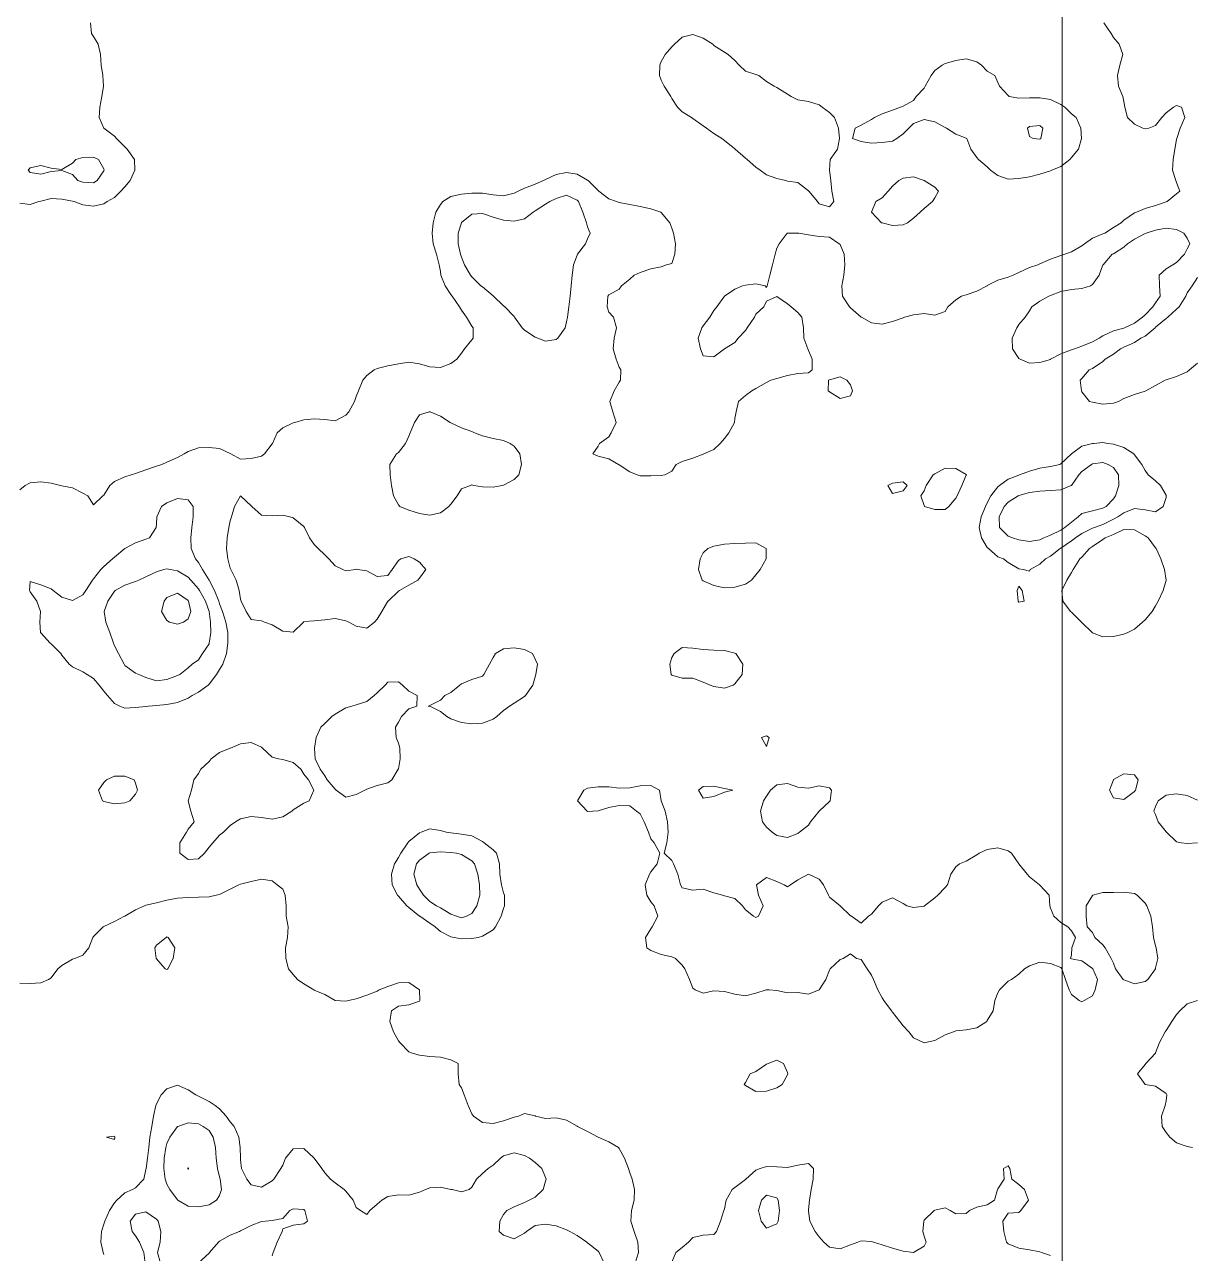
# Model space of a CAD drawing. Header units: centimetres. Extents: x 0 to 642158, y -847 to 649707.
# Drawn here: x 617317.5 to 617373, y 620797.7 to 620856.2 of the extents above; entities that cross this region are included whole.
import ezdxf

# ---------------------------------------------------------------- set-up
doc = ezdxf.new("R2010")
doc.units = ezdxf.units.CM
doc.header["$MEASUREMENT"] = 0
doc.layers.add('MEV_grille', color=254, linetype='Continuous', lineweight=9)
doc.layers.add('WAL_topographie 0.5', color=253, linetype='Continuous', lineweight=20)

# ---------------------------------------------------------------- blocks, each defined once
blk = doc.blocks.new('*U112')
at = {"layer": 'MEV_grille', "transparency": 33554687}
blk.add_lwpolyline([(0, 1825.476), (0, -1825.476)], dxfattribs=at)
blk = doc.blocks.new('*U113')
at = {"layer": 'MEV_grille', "color": 0, "linetype": 'ByBlock', "lineweight": -2, "transparency": 16777216}
blk.add_blockref('*U112', (2000, 0), dxfattribs=at)

msp = doc.modelspace()

# ---------------------------------------------------------------- linework, layer by layer
at = {"layer": 'WAL_topographie 0.5'}
for points in [[(617317.25, 620834.045), (617317.514, 620834.25), (617317.75, 620834.371), (617318.25, 620834.421), (617318.75, 620834.354), (617319.187, 620834.25), (617319.25, 620834.237), (617319.75, 620834.128), (617320.25, 620833.887), (617320.483, 620833.75), (617320.75, 620833.319), (617321.202, 620833.75), (617321.25, 620833.786), (617321.537, 620834.25), (617321.75, 620834.432), (617322.25, 620834.655), (617322.545, 620834.75), (617322.75, 620834.819), (617323.25, 620834.989), (617323.75, 620835.161), (617324.009, 620835.25), (617324.25, 620835.354), (617324.75, 620835.582), (617325.065, 620835.75), (617325.25, 620835.87), (617325.75, 620836.045), (617326.25, 620836.046), (617326.75, 620836.005), (617327.25, 620835.775), (617327.293, 620835.75), (617327.75, 620835.497), (617328.25, 620835.53), (617328.75, 620835.641), (617328.888, 620835.75), (617329.25, 620836.227), (617329.262, 620836.25), (617329.488, 620836.75), (617329.75, 620836.987), (617330.25, 620837.229), (617330.336, 620837.25), (617330.75, 620837.372), (617331.25, 620837.417), (617331.75, 620837.388), (617332.25, 620837.321), (617332.75, 620837.594), (617332.894, 620837.75), (617333.17, 620838.25), (617333.25, 620838.477), (617333.35, 620838.75), (617333.566, 620839.25), (617333.75, 620839.486), (617334.1, 620839.75), (617334.25, 620839.82), (617334.75, 620839.933), (617335.25, 620840.032), (617335.75, 620840.116), (617336.25, 620840.029), (617336.75, 620839.889), (617337.25, 620839.866), (617337.75, 620840.057), (617338.026, 620840.25), (617338.25, 620840.545), (617338.395, 620840.75), (617338.75, 620841.181), (617338.809, 620841.25), (617338.812, 620841.75), (617338.75, 620841.833), (617338.497, 620842.25), (617338.25, 620842.595), (617338.154, 620842.75), (617337.808, 620843.25), (617337.75, 620843.327), (617337.479, 620843.75), (617337.277, 620844.25), (617337.25, 620844.421), (617337.189, 620844.75), (617337.058, 620845.25), (617336.9, 620845.75), (617336.853, 620846.25), (617336.9, 620846.75), (617337.028, 620847.25), (617337.25, 620847.613), (617337.361, 620847.75), (617337.75, 620847.992), (617338.25, 620848.102), (617338.75, 620848.152), (617339.25, 620848.15), (617339.75, 620848.08), (617340.25, 620848.019), (617340.75, 620848.148), (617340.951, 620848.25), (617341.25, 620848.391), (617341.75, 620848.584), (617342.147, 620848.75), (617342.25, 620848.801), (617342.75, 620849.045), (617343.25, 620849.131), (617343.75, 620849.053), (617344.25, 620848.767), (617344.278, 620848.75), (617344.75, 620848.278), (617344.781, 620848.25), (617345.25, 620847.886), (617345.627, 620847.75), (617345.75, 620847.716), (617346.25, 620847.619), (617346.75, 620847.517), (617347.25, 620847.406), (617347.723, 620847.25), (617347.75, 620847.235), (617348.159, 620846.75), (617348.25, 620846.482), (617348.332, 620846.25), (617348.424, 620845.75), (617348.396, 620845.25), (617348.25, 620844.803), (617348, 620844.75), (617347.75, 620844.65), (617347.25, 620844.556), (617346.75, 620844.386), (617346.46, 620844.25), (617346.25, 620844.064), (617345.857, 620843.75), (617345.75, 620843.583), (617345.25, 620843.321), (617345.216, 620843.25), (617345.18, 620842.75), (617345.25, 620842.485), (617345.485, 620842.25), (617345.629, 620841.75), (617345.51, 620841.25), (617345.458, 620840.75), (617345.609, 620840.25), (617345.75, 620839.871), (617345.823, 620839.75), (617345.815, 620839.25), (617345.75, 620839.159), (617345.505, 620838.75), (617345.306, 620838.25), (617345.446, 620837.75), (617345.6, 620837.25), (617345.363, 620836.75), (617345.25, 620836.566), (617344.806, 620836.25), (617344.75, 620836.113), (617344.5, 620835.75), (617344.75, 620835.647), (617345.25, 620835.511), (617345.71, 620835.25), (617345.75, 620835.231), (617346.25, 620834.892), (617346.604, 620834.75), (617346.75, 620834.701), (617347.25, 620834.699), (617347.75, 620834.715), (617347.917, 620834.75), (617348.25, 620834.926), (617348.462, 620835.25), (617348.75, 620835.394), (617349.25, 620835.55), (617349.75, 620835.734), (617349.777, 620835.75), (617350.25, 620835.966), (617350.553, 620836.25), (617350.75, 620836.488), (617350.964, 620836.75), (617351.228, 620837.25), (617351.25, 620837.438), (617351.304, 620837.75), (617351.417, 620838.25), (617351.75, 620838.525), (617352.061, 620838.75), (617352.25, 620838.854), (617352.75, 620839.15), (617352.962, 620839.25), (617353.25, 620839.335), (617353.75, 620839.475), (617354.25, 620839.577), (617354.75, 620839.612), (617354.921, 620839.75), (617354.929, 620840.25), (617354.75, 620840.674), (617354.723, 620840.75), (617354.533, 620841.25), (617354.515, 620841.75), (617354.433, 620842.25), (617354.25, 620842.474), (617353.929, 620842.75), (617353.75, 620842.886), (617353.25, 620843.233), (617352.75, 620843.012), (617352.625, 620842.75), (617352.25, 620842.399), (617352.176, 620842.25), (617351.84, 620841.75), (617351.75, 620841.615), (617351.411, 620841.25), (617351.25, 620841.048), (617350.75, 620840.75), (617350.75, 620840.75), (617350.25, 620840.362), (617349.75, 620840.412), (617349.612, 620840.75), (617349.511, 620841.25), (617349.686, 620841.75), (617349.75, 620841.844), (617350.06, 620842.25), (617350.25, 620842.564), (617350.396, 620842.75), (617350.75, 620843.25), (617350.75, 620843.25), (617351.25, 620843.593), (617351.619, 620843.75), (617351.75, 620843.783), (617352.25, 620843.833), (617352.683, 620843.75), (617352.75, 620843.667), (617352.778, 620843.75), (617352.907, 620844.25), (617353.037, 620844.75), (617353.169, 620845.25), (617353.25, 620845.538), (617353.353, 620845.75), (617353.74, 620846.25), (617353.75, 620846.258), (617354.25, 620846.257), (617354.296, 620846.25), (617354.75, 620846.171), (617355.25, 620846.093), (617355.75, 620846.056), (617356.208, 620845.75), (617356.25, 620845.708), (617356.446, 620845.25), (617356.483, 620844.75), (617356.433, 620844.25), (617356.337, 620843.75), (617356.366, 620843.25), (617356.694, 620842.75), (617356.75, 620842.703), (617357.25, 620842.262), (617357.27, 620842.25), (617357.75, 620841.986), (617358.25, 620841.921), (617358.75, 620842.049), (617359.25, 620842.229), (617359.31, 620842.25), (617359.75, 620842.363), (617360.25, 620842.431), (617360.75, 620842.35), (617361.25, 620842.528), (617361.368, 620842.75), (617361.75, 620843.075), (617362.019, 620843.25), (617362.25, 620843.321), (617362.75, 620843.489), (617363.24, 620843.75), (617363.25, 620843.755), (617363.75, 620844.014), (617364.25, 620844.156), (617364.489, 620844.25), (617364.75, 620844.386), (617365.25, 620844.622), (617365.655, 620844.75), (617365.75, 620844.784), (617366.25, 620845.021), (617366.75, 620845.191), (617366.944, 620845.25), (617367.25, 620845.357), (617367.75, 620845.65), (617367.873, 620845.75), (617368.25, 620846.019), (617368.75, 620846.216), (617368.832, 620846.25), (617369.25, 620846.513), (617369.622, 620846.75), (617369.75, 620846.872), (617370.25, 620847.222), (617370.347, 620847.25), (617370.75, 620847.432), (617371.25, 620847.567), (617371.75, 620847.74), (617371.797, 620847.75), (617372.25, 620848.125), (617372.409, 620848.25), (617372.25, 620848.656), (617372.209, 620848.75), (617372.052, 620849.25), (617372.094, 620849.75), (617372.16, 620850.25), (617372.25, 620850.705), (617372.258, 620850.75), (617372.423, 620851.25), (617372.646, 620851.75), (617372.482, 620852.25), (617372.25, 620852.326), (617372.112, 620852.25), (617371.75, 620851.976), (617371.553, 620851.75), (617371.25, 620851.373), (617370.932, 620851.25), (617370.75, 620851.217), (617370.647, 620851.25), (617370.25, 620851.437), (617369.917, 620851.75), (617369.786, 620852.25), (617369.75, 620852.522), (617369.692, 620852.75), (617369.497, 620853.25), (617369.448, 620853.75), (617369.556, 620854.25), (617369.699, 620854.75), (617369.523, 620855.25), (617369.25, 620855.565), (617369.138, 620855.75), (617368.785, 620856.25)], [(617320.617, 620856.25), (617320.657, 620855.75), (617320.75, 620855.609), (617320.97, 620855.25), (617321.085, 620854.75), (617321.119, 620854.25), (617321.202, 620853.75), (617321.234, 620853.25), (617321.145, 620852.75), (617321.06, 620852.25), (617321.018, 620851.75), (617321.243, 620851.25), (617321.25, 620851.247), (617321.75, 620850.864), (617321.844, 620850.75), (617322.25, 620850.365), (617322.359, 620850.25), (617322.707, 620849.75), (617322.724, 620849.25), (617322.494, 620848.75), (617322.25, 620848.461), (617322.06, 620848.25), (617321.75, 620847.95), (617321.406, 620847.75)], [(617355.956, 620847.75), (617355.75, 620847.5), (617355.25, 620847.643), (617355.171, 620847.75), (617354.772, 620848.25), (617354.75, 620848.272), (617354.25, 620848.659), (617353.75, 620848.726), (617353.65, 620848.75), (617353.25, 620848.848), (617352.75, 620849.032), (617352.452, 620849.25), (617352.25, 620849.396), (617351.832, 620849.75), (617351.75, 620849.816), (617351.257, 620850.25), (617351.25, 620850.256), (617350.75, 620850.666), (617350.635, 620850.75), (617350.25, 620850.998), (617349.901, 620851.25), (617349.75, 620851.361), (617349.25, 620851.71), (617349.185, 620851.75), (617348.75, 620852.022), (617348.524, 620852.25), (617348.25, 620852.665), (617348.202, 620852.75), (617347.885, 620853.25), (617347.75, 620853.525), (617347.668, 620853.75), (617347.684, 620854.25), (617347.75, 620854.42), (617347.936, 620854.75), (617348.25, 620855.116), (617348.372, 620855.25), (617348.75, 620855.572), (617349.25, 620855.705), (617349.75, 620855.535), (617350.195, 620855.25), (617350.25, 620855.182), (617350.75, 620854.858), (617350.932, 620854.75), (617351.25, 620854.47), (617351.447, 620854.25), (617351.75, 620853.957), (617352.25, 620853.792), (617352.386, 620853.75), (617352.75, 620853.464), (617353.125, 620853.25), (617353.25, 620853.183), (617353.75, 620852.868), (617353.932, 620852.75), (617354.25, 620852.598), (617354.75, 620852.512), (617355.25, 620852.363), (617355.396, 620852.25), (617355.75, 620851.984), (617355.984, 620851.75), (617356.176, 620851.25), (617356.229, 620850.75), (617356.131, 620850.25), (617355.775, 620849.75), (617355.75, 620849.25), (617355.818, 620848.75), (617355.863, 620848.25), (617355.956, 620847.75)], [(617366.327, 620849.25), (617366.25, 620849.217), (617365.75, 620849.063), (617365.25, 620848.937), (617364.75, 620848.857), (617364.25, 620848.827), (617363.75, 620848.987), (617363.4, 620849.25), (617363.25, 620849.411), (617362.837, 620849.75), (617362.75, 620849.855), (617362.462, 620850.25), (617362.277, 620850.75), (617362.25, 620850.766), (617361.75, 620850.967), (617361.311, 620851.25), (617361.25, 620851.273), (617360.75, 620851.548), (617360.25, 620851.663), (617359.75, 620851.469), (617359.522, 620851.25), (617359.25, 620850.978), (617358.958, 620850.75), (617358.75, 620850.621), (617358.25, 620850.561), (617357.75, 620850.537), (617357.25, 620850.605), (617356.841, 620850.75), (617356.969, 620851.25), (617357.25, 620851.395), (617357.75, 620851.656), (617357.881, 620851.75), (617358.25, 620851.92), (617358.75, 620852.108), (617359.125, 620852.25), (617359.25, 620852.288), (617359.75, 620852.569), (617359.875, 620852.75), (617360.25, 620853.148), (617360.296, 620853.25), (617360.577, 620853.75), (617360.75, 620853.994), (617361.107, 620854.25), (617361.25, 620854.33), (617361.75, 620854.469), (617362.25, 620854.548), (617362.75, 620854.404), (617362.976, 620854.25), (617363.25, 620853.957), (617363.603, 620853.75), (617363.75, 620853.417), (617363.836, 620853.25), (617364.25, 620852.806), (617364.294, 620852.75), (617364.75, 620852.672), (617365.25, 620852.688), (617365.75, 620852.688), (617366.25, 620852.606), (617366.75, 620852.367), (617366.942, 620852.25), (617367.25, 620851.933), (617367.478, 620851.75), (617367.699, 620851.25), (617367.724, 620850.75), (617367.593, 620850.25), (617367.25, 620849.848), (617367.183, 620849.75), (617366.75, 620849.426), (617366.327, 620849.25)], [(617365.791, 620850.75), (617365.75, 620850.717), (617365.43, 620850.75), (617365.25, 620850.855), (617365.169, 620851.25), (617365.25, 620851.318), (617365.75, 620851.369), (617365.886, 620851.25), (617365.791, 620850.75)], [(617320.925, 620848.75), (617320.75, 620848.653), (617320.25, 620848.673), (617320.015, 620848.75), (617319.75, 620849.037), (617319.25, 620849.231), (617318.75, 620849.191), (617318.25, 620849.057), (617317.75, 620849.142), (617317.65, 620849.25), (617317.75, 620849.36), (617318.25, 620849.47), (617318.75, 620849.347), (617319.25, 620849.287), (617319.75, 620849.583), (617319.914, 620849.75), (617320.25, 620849.845), (617320.75, 620849.867), (617320.994, 620849.75), (617321.25, 620849.318), (617321.268, 620849.25), (617321.25, 620849.209), (617320.925, 620848.75)], [(617359.45, 620846.75), (617359.25, 620846.65), (617358.75, 620846.618), (617358.25, 620846.736), (617358.224, 620846.75), (617357.75, 620847.25), (617357.75, 620847.25), (617357.75, 620847.25), (617357.956, 620847.75), (617358.25, 620847.935), (617358.543, 620848.25), (617358.75, 620848.481), (617359.042, 620848.75), (617359.25, 620848.866), (617359.75, 620848.936), (617360.25, 620848.75), (617360.25, 620848.75), (617360.75, 620848.444), (617360.934, 620848.25), (617360.75, 620847.932), (617360.65, 620847.75), (617360.25, 620847.43), (617360.063, 620847.25), (617359.75, 620846.972), (617359.45, 620846.75)], [(617321.406, 620847.75), (617321.25, 620847.652), (617320.75, 620847.532), (617320.25, 620847.604), (617319.836, 620847.75), (617319.75, 620847.771), (617319.25, 620847.874), (617318.75, 620847.902), (617318.25, 620847.778), (617318.15, 620847.75), (617317.75, 620847.621), (617317.25, 620847.685)], [(617342.835, 620841.25), (617342.75, 620841.192), (617342.25, 620841.12), (617341.881, 620841.25), (617341.75, 620841.299), (617341.25, 620841.631), (617341.131, 620841.75), (617340.775, 620842.25), (617340.75, 620842.28), (617340.314, 620842.75), (617340.25, 620842.801), (617339.767, 620843.25), (617339.75, 620843.269), (617339.25, 620843.69), (617339.179, 620843.75), (617338.75, 620844.174), (617338.688, 620844.25), (617338.389, 620844.75), (617338.25, 620845.112), (617338.207, 620845.25), (617338.093, 620845.75), (617338.091, 620846.25), (617338.248, 620846.75), (617338.25, 620846.752), (617338.75, 620847.149), (617339.25, 620847.18), (617339.75, 620847.015), (617340.25, 620846.875), (617340.75, 620846.815), (617341.25, 620846.935), (617341.659, 620847.25), (617341.75, 620847.315), (617342.25, 620847.623), (617342.459, 620847.75), (617342.75, 620847.902), (617343.25, 620848.061), (617343.75, 620847.823), (617343.808, 620847.75), (617344.023, 620847.25), (617344.202, 620846.75), (617344.25, 620846.554), (617344.364, 620846.25), (617344.25, 620845.978), (617344.153, 620845.75), (617343.772, 620845.25), (617343.75, 620845.209), (617343.571, 620844.75), (617343.514, 620844.25), (617343.463, 620843.75), (617343.417, 620843.25), (617343.36, 620842.75), (617343.285, 620842.25), (617343.25, 620842.037), (617343.189, 620841.75), (617342.835, 620841.25)], [(617366.262, 620840.25), (617366.25, 620840.244), (617365.75, 620840.093), (617365.25, 620840.072), (617364.809, 620840.25), (617364.75, 620840.291), (617364.457, 620840.75), (617364.441, 620841.25), (617364.653, 620841.75), (617364.75, 620841.898), (617365.048, 620842.25), (617365.25, 620842.559), (617365.371, 620842.75), (617365.75, 620843.014), (617366.175, 620843.25), (617366.25, 620843.283), (617366.75, 620843.469), (617367.25, 620843.575), (617367.75, 620843.621), (617368.154, 620843.75), (617368.25, 620843.81), (617368.573, 620844.25), (617368.75, 620844.738), (617368.754, 620844.75), (617369.195, 620845.25), (617369.25, 620845.273), (617369.75, 620845.583), (617369.924, 620845.75), (617370.25, 620845.961), (617370.75, 620846.227), (617370.81, 620846.25), (617371.25, 620846.392), (617371.75, 620846.49), (617372.25, 620846.426), (617372.588, 620846.25), (617372.75, 620846.018), (617372.874, 620845.75), (617372.75, 620845.503), (617372.628, 620845.25), (617372.25, 620844.851), (617372.079, 620844.75), (617371.75, 620844.556), (617371.427, 620844.25), (617371.442, 620843.75), (617371.464, 620843.25), (617371.25, 620842.929), (617371.119, 620842.75), (617370.75, 620842.368), (617370.632, 620842.25), (617370.25, 620841.975), (617369.78, 620841.75), (617369.75, 620841.738), (617369.25, 620841.598), (617368.75, 620841.371), (617368.573, 620841.25), (617368.25, 620841.083), (617367.75, 620840.881), (617367.401, 620840.75), (617367.25, 620840.701), (617366.75, 620840.512), (617366.262, 620840.25)], [(617373.25, 620844.139), (617372.998, 620843.75), (617372.75, 620843.41), (617372.686, 620843.25), (617372.372, 620842.75), (617372.25, 620842.636), (617371.828, 620842.25), (617371.75, 620842.188), (617371.25, 620841.772), (617371.225, 620841.75), (617370.75, 620841.355), (617370.544, 620841.25), (617370.25, 620841.051), (617369.75, 620840.829), (617369.578, 620840.75), (617369.25, 620840.487), (617368.848, 620840.25), (617368.75, 620840.143), (617368.25, 620839.819), (617368.101, 620839.75), (617367.75, 620839.343), (617367.674, 620839.25), (617367.727, 620838.75), (617367.75, 620838.708), (617368.109, 620838.25), (617368.25, 620838.203), (617368.75, 620838.108), (617369.25, 620838.157)], [(617369.25, 620838.157), (617369.494, 620838.25), (617369.75, 620838.384), (617370.25, 620838.57), (617370.75, 620838.726), (617370.795, 620838.75), (617371.25, 620839), (617371.705, 620839.25), (617371.75, 620839.268), (617372.25, 620839.43), (617372.75, 620839.657), (617372.864, 620839.75), (617373.25, 620840.064)], [(617356.75, 620838.519), (617356.843, 620838.75), (617356.75, 620839.031), (617356.571, 620839.25), (617356.25, 620839.408), (617355.75, 620839.27), (617355.702, 620839.25), (617355.689, 620838.75), (617355.75, 620838.697), (617356.25, 620838.386), (617356.75, 620838.519)], [(617337.655, 620833.25), (617337.25, 620832.946), (617336.75, 620832.839), (617336.25, 620832.91), (617335.75, 620833.075), (617335.315, 620833.25), (617335.25, 620833.327), (617335.016, 620833.75), (617334.921, 620834.25), (617334.854, 620834.75), (617334.839, 620835.25), (617335.162, 620835.75), (617335.25, 620835.823), (617335.588, 620836.25), (617335.75, 620836.6), (617335.817, 620836.75), (617336.019, 620837.25), (617336.25, 620837.605), (617336.713, 620837.75), (617336.75, 620837.758), (617336.77, 620837.75), (617337.25, 620837.54), (617337.708, 620837.25), (617337.75, 620837.224), (617338.25, 620836.991), (617338.75, 620836.808), (617338.863, 620836.75), (617339.25, 620836.605), (617339.75, 620836.48), (617340.25, 620836.383), (617340.561, 620836.25), (617340.75, 620836.124), (617341.02, 620835.75), (617341.1, 620835.25), (617340.98, 620834.75), (617340.75, 620834.528), (617340.25, 620834.266), (617340.18, 620834.25), (617339.75, 620834.168), (617339.25, 620834.186), (617338.836, 620834.25), (617338.75, 620834.272), (617338.68, 620834.25), (617338.25, 620834.091), (617338.039, 620833.75), (617337.75, 620833.364), (617337.655, 620833.25)], [(617365.292, 620830.25), (617365.25, 620830.164), (617364.961, 620830.25), (617364.75, 620830.274), (617364.25, 620830.575), (617364.014, 620830.75), (617363.75, 620830.854), (617363.301, 620831.25), (617363.25, 620831.301), (617362.968, 620831.75), (617362.861, 620832.25), (617362.954, 620832.75), (617363.162, 620833.25), (617363.25, 620833.422), (617363.416, 620833.75), (617363.75, 620834.187), (617363.834, 620834.25), (617364.25, 620834.552), (617364.75, 620834.742), (617364.778, 620834.75), (617365.25, 620834.934), (617365.75, 620835.078), (617366.25, 620835.148), (617366.694, 620835.25), (617366.75, 620835.272), (617367.25, 620835.75), (617367.25, 620835.75), (617367.75, 620836.119), (617368.25, 620836.246), (617368.315, 620836.25), (617368.75, 620836.287), (617368.988, 620836.25), (617369.25, 620836.218), (617369.75, 620836.058), (617370.213, 620835.75), (617370.25, 620835.711), (617370.593, 620835.25), (617370.75, 620834.952), (617370.898, 620834.75), (617371.25, 620834.471), (617371.483, 620834.25), (617371.75, 620833.78), (617371.763, 620833.75), (617371.75, 620833.677), (617371.614, 620833.25), (617371.25, 620832.995), (617370.75, 620833.089), (617370.25, 620833.145), (617369.75, 620832.952), (617369.465, 620832.75), (617369.25, 620832.638), (617368.75, 620832.398), (617368.341, 620832.25), (617368.25, 620832.214), (617367.75, 620831.961), (617367.443, 620831.75), (617367.25, 620831.609), (617366.75, 620831.267), (617366.722, 620831.25), (617366.25, 620830.886), (617366.02, 620830.75), (617365.75, 620830.499), (617365.292, 620830.25)], [(617365.94, 620831.75), (617365.75, 620831.668), (617365.25, 620831.589), (617364.75, 620831.657), (617364.455, 620831.75), (617364.25, 620831.837), (617363.836, 620832.25), (617363.817, 620832.75), (617364.057, 620833.25), (617364.25, 620833.46), (617364.723, 620833.75), (617364.75, 620833.763), (617365.25, 620833.914), (617365.75, 620833.981), (617366.25, 620834.013), (617366.75, 620834.043), (617367.244, 620834.25), (617367.25, 620834.253), (617367.61, 620834.75), (617367.75, 620834.906), (617368.203, 620835.25), (617368.25, 620835.278), (617368.75, 620835.337), (617369.005, 620835.25), (617369.25, 620835.098), (617369.491, 620834.75), (617369.512, 620834.25), (617369.352, 620833.75), (617369.25, 620833.611), (617368.896, 620833.25), (617368.75, 620833.162), (617368.25, 620833.046), (617367.75, 620832.911), (617367.578, 620832.75), (617367.25, 620832.504), (617366.943, 620832.25), (617366.75, 620832.128), (617366.25, 620831.886), (617365.94, 620831.75)], [(617361.25, 620833.112), (617361.417, 620833.25), (617361.75, 620833.637), (617361.812, 620833.75), (617362.039, 620834.25), (617362.25, 620834.735), (617362.255, 620834.75), (617362.25, 620834.767), (617361.75, 620835.05), (617361.25, 620835.064), (617360.75, 620834.804), (617360.685, 620834.75), (617360.34, 620834.25), (617360.25, 620834), (617360.093, 620833.75), (617360.25, 620833.292), (617360.269, 620833.25), (617360.75, 620833.107), (617361.25, 620833.112)], [(617359.25, 620833.989), (617359.444, 620834.25), (617359.25, 620834.417), (617358.75, 620834.353), (617358.526, 620834.25), (617358.75, 620833.868), (617359.25, 620833.989)], [(617323.371, 620823.75), (617323.25, 620823.74), (617322.75, 620823.68), (617322.25, 620823.657), (617322.013, 620823.75), (617321.75, 620823.877), (617321.428, 620824.25), (617321.25, 620824.464), (617321.019, 620824.75), (617320.75, 620825.067), (617320.449, 620825.25), (617320.25, 620825.387), (617319.75, 620825.623), (617319.598, 620825.75), (617319.25, 620826.18), (617319.195, 620826.25), (617318.75, 620826.706), (617318.689, 620826.75), (617318.25, 620827.235), (617318.242, 620827.25), (617318.197, 620827.75), (617318.24, 620828.25), (617318.068, 620828.75), (617317.75, 620829.188), (617317.706, 620829.25), (617317.75, 620829.678), (617318.25, 620829.525), (617318.75, 620829.325), (617318.841, 620829.25), (617319.25, 620828.941), (617319.75, 620828.769), (617320.25, 620829.038), (617320.395, 620829.25), (617320.714, 620829.75), (617320.75, 620829.802), (617321.102, 620830.25), (617321.25, 620830.385), (617321.663, 620830.75), (617321.75, 620830.835), (617322.246, 620831.25), (617322.25, 620831.253), (617322.75, 620831.516), (617323.25, 620831.687), (617323.417, 620831.75), (617323.74, 620832.25), (617323.75, 620832.417), (617323.767, 620832.75), (617323.989, 620833.25), (617324.25, 620833.426), (617324.75, 620833.621), (617325.25, 620833.557), (617325.487, 620833.25), (617325.502, 620832.75), (617325.432, 620832.25), (617325.378, 620831.75), (617325.405, 620831.25), (617325.603, 620830.75), (617325.75, 620830.578), (617325.945, 620830.25), (617326.248, 620829.75), (617326.25, 620829.747), (617326.51, 620829.25), (617326.71, 620828.75), (617326.75, 620828.624), (617326.887, 620828.25), (617327.04, 620827.75), (617327.14, 620827.25), (617327.147, 620826.75), (617327.082, 620826.25), (617326.91, 620825.75), (617326.75, 620825.495), (617326.611, 620825.25), (617326.25, 620824.787), (617326.213, 620824.75), (617325.75, 620824.418), (617325.446, 620824.25), (617325.25, 620824.126), (617324.75, 620823.926), (617324.25, 620823.828), (617323.75, 620823.776), (617323.371, 620823.75)], [(617333.75, 620827.451), (617334.12, 620827.75), (617334.25, 620827.893), (617334.466, 620828.25), (617334.75, 620828.739), (617334.759, 620828.75), (617335.25, 620829.215), (617335.299, 620829.25), (617335.75, 620829.503), (617336.169, 620829.75), (617336.25, 620829.842), (617336.56, 620830.25), (617336.25, 620830.594), (617336.009, 620830.75), (617335.75, 620830.871), (617335.375, 620830.75), (617335.25, 620830.681), (617334.952, 620830.25), (617334.75, 620829.958), (617334.25, 620829.914), (617333.75, 620830.181), (617333.3, 620830.25), (617333.25, 620830.258), (617333.208, 620830.25), (617332.75, 620830.185), (617332.616, 620830.25), (617332.25, 620830.419), (617331.943, 620830.75), (617331.75, 620830.949), (617331.432, 620831.25), (617331.25, 620831.438), (617331.029, 620831.75), (617330.78, 620832.25), (617330.75, 620832.292), (617330.25, 620832.705), (617330.083, 620832.75), (617329.75, 620832.835), (617329.25, 620832.801), (617328.75, 620832.84), (617328.282, 620833.25), (617328.25, 620833.28), (617327.75, 620833.75), (617327.464, 620833.25), (617327.32, 620832.75), (617327.25, 620832.57), (617327.193, 620832.25), (617327.106, 620831.75), (617327.08, 620831.25), (617327.141, 620830.75), (617327.25, 620830.314), (617327.288, 620830.25), (617327.534, 620829.75), (617327.683, 620829.25), (617327.75, 620828.846), (617327.782, 620828.75), (617328.016, 620828.25), (617328.25, 620827.867), (617328.75, 620827.81), (617328.879, 620827.75), (617329.25, 620827.619), (617329.75, 620827.312), (617330.25, 620827.275), (617330.737, 620827.75), (617330.75, 620827.769), (617331.25, 620827.806), (617331.75, 620827.848), (617332.25, 620827.923), (617332.75, 620827.811), (617332.891, 620827.75), (617333.25, 620827.556), (617333.75, 620827.451)], [(617369.75, 620827.174), (617369.928, 620827.25), (617370.25, 620827.417), (617370.63, 620827.75), (617370.75, 620827.861), (617371.083, 620828.25), (617371.25, 620828.523), (617371.38, 620828.75), (617371.612, 620829.25), (617371.75, 620829.75), (617371.681, 620830.25), (617371.51, 620830.75), (617371.277, 620831.25), (617371.25, 620831.285), (617370.893, 620831.75), (617370.75, 620831.852), (617370.25, 620832.133), (617369.75, 620832.149), (617369.25, 620831.919), (617368.854, 620831.75), (617368.75, 620831.678), (617368.25, 620831.339), (617368.115, 620831.25), (617367.75, 620830.836), (617367.657, 620830.75), (617367.328, 620830.25), (617367.25, 620830.115), (617367.034, 620829.75), (617366.803, 620829.25), (617366.845, 620828.75), (617367.211, 620828.25), (617367.25, 620828.216), (617367.731, 620827.75), (617367.75, 620827.727), (617368.231, 620827.25), (617368.25, 620827.229), (617368.75, 620827.05), (617369.25, 620827.063), (617369.75, 620827.174)], [(617351.75, 620829.557), (617352.039, 620829.75), (617352.25, 620829.996), (617352.451, 620830.25), (617352.733, 620830.75), (617352.737, 620831.25), (617352.25, 620831.513), (617351.75, 620831.497), (617351.25, 620831.486), (617350.75, 620831.448), (617350.25, 620831.363), (617349.968, 620831.25), (617349.75, 620831.043), (617349.598, 620830.75), (617349.518, 620830.25), (617349.699, 620829.75), (617349.75, 620829.715), (617350.25, 620829.489), (617350.75, 620829.383), (617351.25, 620829.41), (617351.75, 620829.557)], [(617324.855, 620825.25), (617324.75, 620825.208), (617324.25, 620825.023), (617323.75, 620824.953), (617323.25, 620825.107), (617322.917, 620825.25), (617322.75, 620825.325), (617322.25, 620825.688), (617322.207, 620825.75), (617321.949, 620826.25), (617321.75, 620826.625), (617321.7, 620826.75), (617321.535, 620827.25), (617321.341, 620827.75), (617321.266, 620828.25), (617321.432, 620828.75), (617321.75, 620829.223), (617321.79, 620829.25), (617322.25, 620829.501), (617322.75, 620829.672), (617322.906, 620829.75), (617323.25, 620829.903), (617323.75, 620830.145), (617324.102, 620830.25), (617324.25, 620830.287), (617324.407, 620830.25), (617324.75, 620830.194), (617325.25, 620829.892), (617325.39, 620829.75), (617325.75, 620829.332), (617325.802, 620829.25), (617326.073, 620828.75), (617326.25, 620828.255), (617326.252, 620828.25), (617326.32, 620827.75), (617326.33, 620827.25), (617326.262, 620826.75), (617326.25, 620826.712), (617325.933, 620826.25), (617325.75, 620825.95), (617325.443, 620825.75), (617325.25, 620825.564), (617324.855, 620825.25)], [(617365, 620828.75), (617364.75, 620828.7), (617364.724, 620828.75), (617364.67, 620829.25), (617364.75, 620829.455), (617364.913, 620829.25), (617365, 620828.75)], [(617325.035, 620827.75), (617324.75, 620827.654), (617324.37, 620827.75), (617324.25, 620827.816), (617323.993, 620828.25), (617324.109, 620828.75), (617324.25, 620828.917), (617324.75, 620829.121), (617325.25, 620828.781), (617325.272, 620828.75), (617325.388, 620828.25), (617325.25, 620827.899), (617325.035, 620827.75)], [(617339.75, 620823.125), (617339.938, 620823.25), (617340.25, 620823.537), (617340.536, 620823.75), (617340.75, 620823.89), (617341.25, 620824.213), (617341.288, 620824.25), (617341.636, 620824.75), (617341.75, 620825.15), (617341.787, 620825.25), (617341.868, 620825.75), (617341.75, 620825.982), (617341.623, 620826.25), (617341.25, 620826.438), (617340.75, 620826.526), (617340.25, 620826.481), (617339.876, 620826.25), (617339.75, 620826.059), (617339.58, 620825.75), (617339.311, 620825.25), (617339.25, 620825.181), (617338.75, 620825.019), (617338.25, 620824.817), (617338.172, 620824.75), (617337.75, 620824.392), (617337.467, 620824.25), (617337.25, 620824.04), (617336.75, 620823.774), (617336.667, 620823.75), (617336.75, 620823.741), (617337.25, 620823.493), (617337.554, 620823.25), (617337.75, 620823.144), (617338.25, 620822.975), (617338.75, 620822.902), (617339.25, 620822.941), (617339.75, 620823.125)], [(617351.163, 620824.75), (617350.75, 620824.602), (617350.25, 620824.681), (617350.078, 620824.75), (617349.75, 620824.894), (617349.25, 620825.073), (617348.75, 620825.081), (617348.25, 620825.216), (617348.221, 620825.25), (617348.151, 620825.75), (617348.25, 620826.063), (617348.365, 620826.25), (617348.75, 620826.533), (617349.25, 620826.503), (617349.75, 620826.441), (617350.25, 620826.414), (617350.75, 620826.402), (617351.25, 620826.277), (617351.302, 620826.25), (617351.634, 620825.75), (617351.595, 620825.25), (617351.25, 620824.811), (617351.163, 620824.75)], [(617333.25, 620819.542), (617333.65, 620819.75), (617333.75, 620819.793), (617334.25, 620819.977), (617334.75, 620820.106), (617334.945, 620820.25), (617335.245, 620820.75), (617335.25, 620820.771), (617335.333, 620821.25), (617335.323, 620821.75), (617335.25, 620821.993), (617335.142, 620822.25), (617335.107, 620822.75), (617335.25, 620822.994), (617335.4, 620823.25), (617335.75, 620823.627), (617336.131, 620823.75), (617336.141, 620824.25), (617335.75, 620824.466), (617335.45, 620824.75), (617335.25, 620824.903), (617334.75, 620824.886), (617334.621, 620824.75), (617334.25, 620824.384), (617334.104, 620824.25), (617333.75, 620823.973), (617333.25, 620823.819), (617333.031, 620823.75), (617332.75, 620823.665), (617332.25, 620823.371), (617332.088, 620823.25), (617331.75, 620822.93), (617331.557, 620822.75), (617331.35, 620822.25), (617331.264, 620821.75), (617331.292, 620821.25), (617331.533, 620820.75), (617331.75, 620820.439), (617331.873, 620820.25), (617332.25, 620819.793), (617332.299, 620819.75), (617332.75, 620819.414), (617333.25, 620819.542)], [(617325.75, 620816.492), (617326.032, 620816.75), (617326.25, 620817.04), (617326.422, 620817.25), (617326.75, 620817.611), (617326.942, 620817.75), (617327.25, 620818.069), (617327.509, 620818.25), (617327.75, 620818.382), (617328.25, 620818.506), (617328.75, 620818.45), (617329.25, 620818.366), (617329.75, 620818.48), (617330.179, 620818.75), (617330.25, 620818.81), (617330.75, 620819.129), (617331.009, 620819.25), (617331.225, 620819.75), (617330.98, 620820.25), (617330.75, 620820.508), (617330.607, 620820.75), (617330.25, 620821.067), (617329.75, 620821.209), (617329.544, 620821.25), (617329.25, 620821.328), (617328.792, 620821.75), (617328.75, 620821.793), (617328.25, 620822.017), (617327.75, 620821.951), (617327.263, 620821.75), (617327.25, 620821.745), (617326.75, 620821.546), (617326.355, 620821.25), (617326.25, 620821.117), (617325.866, 620820.75), (617325.75, 620820.55), (617325.529, 620820.25), (617325.412, 620819.75), (617325.25, 620819.25), (617325.384, 620818.75), (617325.544, 620818.25), (617325.25, 620817.893), (617325.183, 620817.75), (617324.867, 620817.25), (617324.866, 620816.75), (617325.25, 620816.458), (617325.75, 620816.492)], [(617352.881, 620822.25), (617352.75, 620821.827), (617352.511, 620822.25), (617352.75, 620822.343), (617352.881, 620822.25)], [(617322.25, 620819.148), (617322.487, 620819.25), (617322.75, 620819.562), (617322.855, 620819.75), (617322.75, 620820.083), (617322.697, 620820.25), (617322.25, 620820.423), (617321.75, 620820.421), (617321.369, 620820.25), (617321.25, 620820.116), (617321, 620819.75), (617321.176, 620819.25), (617321.25, 620819.208), (617321.75, 620819.109), (617322.25, 620819.148)], [(617370.296, 620819.75), (617370.25, 620819.683), (617369.75, 620819.313), (617369.25, 620819.384), (617369.058, 620819.75), (617369.246, 620820.25), (617369.25, 620820.254), (617369.75, 620820.527), (617370.25, 620820.487), (617370.429, 620820.25), (617370.296, 620819.75)], [(617360.31, 620807.75), (617360.25, 620807.736), (617360.225, 620807.75), (617359.75, 620807.976), (617359.523, 620808.25), (617359.25, 620808.545), (617359.098, 620808.75), (617358.75, 620809.184), (617358.697, 620809.25), (617358.329, 620809.75), (617358.25, 620809.874), (617358.043, 620810.25), (617357.84, 620810.75), (617357.75, 620810.946), (617357.547, 620811.25), (617357.25, 620811.69), (617357.026, 620811.75), (617356.75, 620811.966), (617356.402, 620811.75), (617356.25, 620811.689), (617355.778, 620811.25), (617355.75, 620811.187), (617355.569, 620810.75), (617355.25, 620810.25), (617355.25, 620810.25), (617354.75, 620810.052), (617354.25, 620810.12), (617353.75, 620810.107), (617353.25, 620810.221), (617352.875, 620810.25), (617352.75, 620810.26), (617352.73, 620810.25), (617352.25, 620810.096), (617351.75, 620809.966), (617351.25, 620810.04), (617350.75, 620810.169), (617350.25, 620810.212), (617349.75, 620810.099), (617349.365, 620810.25), (617349.25, 620810.333), (617349.09, 620810.75), (617348.864, 620811.25), (617348.75, 620811.422), (617348.422, 620811.75), (617348.25, 620811.822), (617347.75, 620811.93), (617347.25, 620812.125), (617347.058, 620812.25), (617346.997, 620812.75), (617347.25, 620813.159), (617347.311, 620813.25), (617347.593, 620813.75), (617347.408, 620814.25), (617347.25, 620814.44), (617347.068, 620814.75), (617346.987, 620815.25), (617347.188, 620815.75), (617347.25, 620815.868), (617347.563, 620816.25), (617347.681, 620816.75), (617347.417, 620817.25), (617347.25, 620817.434), (617347.151, 620817.75), (617346.932, 620818.25), (617346.75, 620818.625), (617346.57, 620818.75), (617346.25, 620819), (617345.75, 620819.019), (617345.25, 620818.93), (617344.75, 620818.775), (617344.5, 620818.75), (617344.25, 620818.74), (617344.231, 620818.75), (617343.773, 620819.25), (617344.065, 620819.75), (617344.25, 620819.848), (617344.75, 620819.903), (617345.25, 620819.907), (617345.75, 620819.845), (617346.25, 620819.861), (617346.75, 620819.953), (617347.25, 620819.977), (617347.667, 620819.75), (617347.75, 620819.251), (617347.75, 620819.25), (617347.933, 620818.75), (617348.042, 620818.25), (617348.086, 620817.75), (617348.019, 620817.25), (617347.893, 620816.75), (617348.25, 620816.405), (617348.332, 620816.25), (617348.532, 620815.75), (617348.667, 620815.25), (617348.75, 620815.107), (617349.25, 620814.993), (617349.75, 620815.041), (617350.25, 620814.875), (617350.667, 620814.75), (617350.75, 620814.721), (617351.25, 620814.6), (617351.609, 620814.25), (617351.75, 620814.054), (617352.136, 620813.75), (617352.25, 620813.701), (617352.375, 620813.75), (617352.594, 620814.25), (617352.375, 620814.75), (617352.286, 620815.25), (617352.75, 620815.601), (617353.25, 620815.405), (617353.592, 620815.25), (617353.75, 620815.156), (617353.893, 620815.25), (617354.25, 620815.484), (617354.75, 620815.75), (617354.75, 620815.75), (617354.75, 620815.75), (617355.25, 620815.511), (617355.463, 620815.25), (617355.706, 620814.75), (617355.75, 620814.667), (617356.25, 620814.25), (617356.25, 620814.25), (617356.75, 620813.779), (617356.8, 620813.75), (617357.25, 620813.417), (617357.596, 620813.75), (617357.75, 620813.853), (617358.073, 620814.25), (617358.25, 620814.417), (617358.75, 620814.627), (617359.25, 620814.358), (617359.421, 620814.25), (617359.75, 620814.163), (617360.25, 620814.238), (617360.271, 620814.25), (617360.75, 620814.629), (617360.896, 620814.75), (617361.25, 620815.118), (617361.359, 620815.25), (617361.52, 620815.75), (617361.75, 620816.104), (617361.928, 620816.25), (617362.25, 620816.374), (617362.75, 620816.677), (617362.872, 620816.75), (617363.25, 620816.933), (617363.75, 620817.002), (617364.25, 620816.863), (617364.396, 620816.75), (617364.75, 620816.25), (617364.75, 620816.25), (617365.142, 620815.75), (617365.25, 620815.635), (617365.735, 620815.25), (617365.75, 620815.229), (617366.191, 620814.75), (617366.231, 620814.25), (617366.25, 620814.143), (617366.412, 620813.75), (617366.75, 620813.462), (617367.077, 620813.25), (617367.25, 620813.054), (617367.444, 620812.75), (617367.277, 620812.25), (617367.25, 620811.917), (617367.212, 620811.75), (617367.25, 620811.729), (617367.75, 620811.636), (617368.25, 620811.265), (617368.263, 620811.25), (617368.49, 620810.75), (617368.382, 620810.25), (617368.25, 620809.964), (617367.859, 620809.75), (617367.75, 620809.681), (617367.625, 620809.75), (617367.25, 620810.028), (617367.15, 620810.25), (617366.977, 620810.75), (617366.79, 620811.25), (617366.75, 620811.321), (617366.25, 620811.513), (617365.75, 620811.564), (617365.25, 620811.394), (617365.026, 620811.25), (617364.75, 620811), (617364.402, 620810.75), (617364.25, 620810.662), (617363.827, 620810.25), (617363.75, 620810.107), (617363.616, 620809.75), (617363.528, 620809.25), (617363.25, 620808.787), (617363.222, 620808.75), (617362.75, 620808.446), (617362.25, 620808.355), (617361.75, 620808.295), (617361.64, 620808.25), (617361.25, 620808.106), (617360.75, 620807.846), (617360.31, 620807.75)], [(617351.15, 620819.75), (617350.75, 620819.65), (617350.25, 620819.456), (617349.75, 620819.375), (617349.519, 620819.75), (617349.75, 620819.927), (617350.25, 620819.942), (617350.75, 620819.837), (617351.15, 620819.75)], [(617354.318, 620817.75), (617354.25, 620817.687), (617353.75, 620817.506), (617353.25, 620817.588), (617353.019, 620817.75), (617352.75, 620817.991), (617352.562, 620818.25), (617352.466, 620818.75), (617352.607, 620819.25), (617352.75, 620819.469), (617352.946, 620819.75), (617353.25, 620820.005), (617353.75, 620820.07), (617354.25, 620819.897), (617354.75, 620819.849), (617355.25, 620819.95), (617355.75, 620819.869), (617355.844, 620819.75), (617355.784, 620819.25), (617355.75, 620819.211), (617355.25, 620818.75), (617355.25, 620818.75), (617354.846, 620818.25), (617354.75, 620818.089), (617354.318, 620817.75)], [(617373.25, 620817.247), (617372.75, 620817.211), (617372.485, 620817.25), (617372.25, 620817.295), (617371.779, 620817.75), (617371.75, 620817.775), (617371.374, 620818.25), (617371.25, 620818.59), (617371.171, 620818.75), (617371.25, 620818.977), (617371.379, 620819.25), (617371.75, 620819.51), (617372.25, 620819.585), (617372.75, 620819.496), (617373.25, 620819.281)], [(617338.75, 620812.689), (617339.045, 620812.75), (617339.25, 620812.8), (617339.75, 620813.105), (617339.869, 620813.25), (617340.139, 620813.75), (617340.25, 620814.117), (617340.297, 620814.25), (617340.291, 620814.75), (617340.25, 620814.862), (617340.161, 620815.25), (617340.074, 620815.75), (617340.064, 620816.25), (617339.91, 620816.75), (617339.75, 620816.907), (617339.335, 620817.25), (617339.25, 620817.309), (617338.75, 620817.58), (617338.25, 620817.666), (617337.75, 620817.714), (617337.526, 620817.75), (617337.25, 620817.831), (617336.75, 620817.911), (617336.329, 620817.75), (617336.25, 620817.729), (617335.75, 620817.311), (617335.704, 620817.25), (617335.361, 620816.75), (617335.25, 620816.545), (617335.067, 620816.25), (617334.918, 620815.75), (617334.956, 620815.25), (617335.216, 620814.75), (617335.25, 620814.715), (617335.647, 620814.25), (617335.75, 620814.168), (617336.25, 620813.759), (617336.264, 620813.75), (617336.75, 620813.428), (617336.994, 620813.25), (617337.25, 620813.027), (617337.75, 620812.776), (617337.907, 620812.75), (617338.25, 620812.683), (617338.75, 620812.689)], [(617338.25, 620813.678), (617338.495, 620813.75), (617338.75, 620813.889), (617338.977, 620814.25), (617339.124, 620814.75), (617339.112, 620815.25), (617339.032, 620815.75), (617338.866, 620816.25), (617338.75, 620816.387), (617338.25, 620816.69), (617338.014, 620816.75), (617337.75, 620816.793), (617337.25, 620816.817), (617336.75, 620816.77), (617336.709, 620816.75), (617336.25, 620816.425), (617336.12, 620816.25), (617335.98, 620815.75), (617336.13, 620815.25), (617336.25, 620815.043), (617336.447, 620814.75), (617336.75, 620814.453), (617337.062, 620814.25), (617337.25, 620814.155), (617337.75, 620813.859), (617338.009, 620813.75), (617338.25, 620813.678)], [(617317.25, 620810.565), (617317.75, 620810.561), (617318.25, 620810.583), (617318.615, 620810.75), (617318.75, 620810.827), (617319.059, 620811.25), (617319.25, 620811.41), (617319.75, 620811.707), (617319.864, 620811.75), (617320.25, 620811.909), (617320.529, 620812.25), (617320.722, 620812.75), (617320.75, 620812.787), (617321.221, 620813.25), (617321.25, 620813.263), (617321.75, 620813.51), (617322.226, 620813.75), (617322.25, 620813.765), (617322.75, 620814.057), (617323.185, 620814.25), (617323.25, 620814.276), (617323.75, 620814.396), (617324.25, 620814.512), (617324.75, 620814.611), (617325.25, 620814.652), (617325.75, 620814.659), (617326.25, 620814.674), (617326.583, 620814.75), (617326.75, 620814.784), (617327.25, 620815.038), (617327.662, 620815.25), (617327.75, 620815.287), (617328.25, 620815.4), (617328.75, 620815.511), (617329.25, 620815.431), (617329.489, 620815.25), (617329.75, 620815.045), (617329.866, 620814.75), (617329.909, 620814.25), (617329.923, 620813.75), (617330.016, 620813.25), (617329.977, 620812.75), (617329.878, 620812.25), (617329.898, 620811.75), (617330.021, 620811.25), (617330.25, 620810.988), (617330.449, 620810.75), (617330.75, 620810.533), (617331.231, 620810.25), (617331.25, 620810.237), (617331.75, 620810.024), (617332.25, 620809.75), (617332.25, 620809.75), (617332.75, 620809.715), (617332.883, 620809.75), (617333.25, 620809.83), (617333.75, 620809.996), (617334.25, 620810.195), (617334.333, 620810.25), (617334.75, 620810.406), (617335.25, 620810.583), (617335.75, 620810.598), (617336.25, 620810.26), (617336.255, 620810.25), (617336.276, 620809.75), (617336.25, 620809.721), (617335.75, 620809.547), (617335.25, 620809.48), (617334.929, 620809.25), (617334.849, 620808.75), (617335.026, 620808.25), (617335.25, 620807.833), (617335.318, 620807.75), (617335.75, 620807.308), (617335.854, 620807.25), (617336.25, 620807.14), (617336.75, 620807.083), (617337.25, 620807.046), (617337.75, 620806.93), (617338.088, 620806.75), (617338.089, 620806.25), (617338.137, 620805.75), (617338.25, 620805.583), (617338.386, 620805.25), (617338.575, 620804.75), (617338.75, 620804.346), (617338.826, 620804.25), (617339.25, 620803.942), (617339.75, 620803.901), (617340.25, 620804.023), (617340.75, 620804.2), (617340.964, 620804.25), (617341.25, 620804.376), (617341.75, 620804.266), (617341.769, 620804.25), (617342.25, 620804.133), (617342.75, 620804.156), (617343.25, 620804.046), (617343.75, 620803.766), (617343.772, 620803.75), (617344.25, 620803.51), (617344.745, 620803.25), (617344.75, 620803.247), (617345.25, 620803.025), (617345.715, 620802.75), (617345.75, 620802.708), (617346.009, 620802.25), (617346.188, 620801.75), (617346.25, 620801.552), (617346.366, 620801.25), (617346.471, 620800.75), (617346.463, 620800.25), (617346.342, 620799.75), (617346.299, 620799.25), (617346.454, 620798.75), (617346.63, 620798.25), (617346.67, 620797.75), (617346.514, 620797.25)], [(617370.888, 620810.75), (617370.75, 620810.649), (617370.25, 620810.535), (617369.75, 620810.731), (617369.719, 620810.75), (617369.339, 620811.25), (617369.25, 620811.516), (617369.143, 620811.75), (617368.853, 620812.25), (617368.75, 620812.398), (617368.37, 620812.75), (617368.25, 620812.981), (617368.006, 620813.25), (617367.957, 620813.75), (617367.946, 620814.25), (617368.25, 620814.734), (617368.27, 620814.75), (617368.75, 620814.89), (617369.25, 620814.888), (617369.75, 620814.901), (617370.25, 620814.835), (617370.378, 620814.75), (617370.75, 620814.378), (617370.833, 620814.25), (617371.024, 620813.75), (617371.109, 620813.25), (617371.16, 620812.75), (617371.25, 620812.345), (617371.275, 620812.25), (617371.352, 620811.75), (617371.25, 620811.293), (617371.241, 620811.25), (617370.888, 620810.75)], [(617324.294, 620811.25), (617324.25, 620811.215), (617324.167, 620811.25), (617323.75, 620811.734), (617323.743, 620811.75), (617323.667, 620812.25), (617323.75, 620812.37), (617324.205, 620812.75), (617324.25, 620812.767), (617324.298, 620812.75), (617324.62, 620812.25), (617324.55, 620811.75), (617324.294, 620811.25)], [(617373.015, 620802.75), (617372.75, 620802.795), (617372.25, 620802.975), (617371.925, 620803.25), (617371.75, 620803.464), (617371.568, 620803.75), (617371.526, 620804.25), (617371.708, 620804.75), (617371.75, 620804.969), (617371.782, 620805.25), (617371.75, 620805.314), (617371.25, 620805.667), (617370.75, 620805.75), (617370.75, 620805.75), (617370.393, 620806.25), (617370.75, 620806.699), (617370.782, 620806.75), (617371.25, 620807.234), (617371.255, 620807.25), (617371.44, 620807.75), (617371.71, 620808.25), (617371.75, 620808.311), (617372.019, 620808.75), (617372.25, 620809.081), (617372.413, 620809.25), (617372.75, 620809.582), (617373.25, 620809.738)], [(617353.5, 620805.75), (617353.25, 620805.597), (617352.75, 620805.425), (617352.25, 620805.413), (617351.75, 620805.694), (617351.689, 620805.75), (617351.75, 620805.85), (617351.979, 620806.25), (617352.25, 620806.369), (617352.75, 620806.712), (617352.833, 620806.75), (617353.25, 620806.906), (617353.562, 620806.75), (617353.75, 620806.321), (617353.774, 620806.25), (617353.75, 620806.202), (617353.5, 620805.75)], [(617321.25, 620797.663), (617321.22, 620797.75), (617321.104, 620798.25), (617321.132, 620798.75), (617321.25, 620799.098), (617321.296, 620799.25), (617321.514, 620799.75), (617321.75, 620800.113), (617321.866, 620800.25), (617322.25, 620800.595), (617322.612, 620800.75), (617322.75, 620800.838), (617323.153, 620801.25), (617323.25, 620801.709), (617323.254, 620801.75), (617323.322, 620802.25), (617323.379, 620802.75), (617323.438, 620803.25), (617323.524, 620803.75), (617323.614, 620804.25), (617323.722, 620804.75), (617323.75, 620804.831), (617323.979, 620805.25), (617324.25, 620805.545), (617324.75, 620805.719), (617325.25, 620805.488), (617325.623, 620805.25), (617325.75, 620805.198), (617326.25, 620804.946), (617326.547, 620804.75), (617326.75, 620804.59), (617327.068, 620804.25), (617327.25, 620803.979), (617327.436, 620803.75), (617327.658, 620803.25), (617327.732, 620802.75), (617327.744, 620802.25), (617327.75, 620802.162), (617327.79, 620801.75), (617328.047, 620801.25), (617328.25, 620800.976), (617328.75, 620800.865), (617329.25, 620801.172), (617329.334, 620801.25), (617329.669, 620801.75), (617329.75, 620801.906), (617329.892, 620802.25), (617330.25, 620802.685), (617330.75, 620802.697), (617331.25, 620802.25), (617331.25, 620802.25), (617331.607, 620801.75), (617331.75, 620801.539), (617332.028, 620801.25), (617332.25, 620801.074), (617332.666, 620800.75), (617332.75, 620800.671), (617333.108, 620800.25), (617333.25, 620799.891), (617333.447, 620799.75), (617333.75, 620799.561), (617333.897, 620799.75), (617334.25, 620800.056), (617334.457, 620800.25), (617334.75, 620800.427), (617335.25, 620800.494), (617335.75, 620800.49), (617336.25, 620800.629), (617336.542, 620800.75), (617336.75, 620800.836), (617337.25, 620800.864), (617337.75, 620800.76), (617337.801, 620800.75), (617338.25, 620800.635), (617338.611, 620800.75), (617338.75, 620800.859), (617338.963, 620801.25), (617339.25, 620801.522), (617339.513, 620801.75), (617339.75, 620801.908), (617340.114, 620802.25), (617340.25, 620802.348), (617340.75, 620802.495), (617341.25, 620802.374), (617341.489, 620802.25), (617341.75, 620802.044), (617342.076, 620801.75), (617342.25, 620801.321), (617342.284, 620801.25), (617342.25, 620801.148), (617342.128, 620800.75), (617341.75, 620800.394), (617341.464, 620800.25), (617341.25, 620800.135), (617340.75, 620799.929), (617340.4, 620799.75), (617340.25, 620799.559), (617340.08, 620799.25), (617340.049, 620798.75), (617340.25, 620798.582), (617340.75, 620798.405), (617341.25, 620798.671), (617341.336, 620798.75), (617341.75, 620799.038), (617342.25, 620799.112), (617342.75, 620799.029), (617343.25, 620798.834), (617343.396, 620798.75), (617343.75, 620798.571), (617344.207, 620798.25), (617344.25, 620798.222), (617344.75, 620797.814), (617344.805, 620797.75), (617345.036, 620797.25)], [(617326.604, 620800.25), (617326.25, 620800.027), (617325.75, 620799.927), (617325.25, 620799.963), (617324.772, 620800.25), (617324.75, 620800.262), (617324.382, 620800.75), (617324.25, 620801.013), (617324.156, 620801.25), (617324.092, 620801.75), (617324.117, 620802.25), (617324.194, 620802.75), (617324.25, 620802.939), (617324.385, 620803.25), (617324.75, 620803.744), (617324.765, 620803.75), (617325.25, 620803.926), (617325.75, 620803.874), (617325.973, 620803.75), (617326.25, 620803.556), (617326.452, 620803.25), (617326.561, 620802.75), (617326.586, 620802.25), (617326.649, 620801.75), (617326.75, 620801.353), (617326.78, 620801.25), (617326.848, 620800.75), (617326.75, 620800.462), (617326.604, 620800.25)], [(617321.75, 620803.125), (617321.769, 620803.25), (617321.75, 620803.285), (617321.375, 620803.25), (617321.75, 620803.125)], [(617348.25, 620797.294), (617348.45, 620797.75), (617348.75, 620798), (617349.039, 620798.25), (617349.25, 620798.471), (617349.75, 620798.585), (617350.25, 620798.619), (617350.377, 620798.75), (617350.56, 620799.25), (617350.727, 620799.75), (617350.75, 620799.837), (617350.843, 620800.25), (617351.115, 620800.75), (617351.25, 620800.851), (617351.75, 620801.228), (617351.772, 620801.25), (617352.25, 620801.675), (617352.453, 620801.75), (617352.75, 620801.843), (617353.25, 620801.827), (617353.75, 620801.795), (617354.25, 620801.914), (617354.75, 620801.992), (617354.981, 620801.75), (617354.977, 620801.25), (617354.882, 620800.75), (617354.799, 620800.25), (617354.75, 620799.779), (617354.748, 620799.75), (617354.75, 620799.726), (617354.819, 620799.25), (617355.064, 620798.75), (617355.25, 620798.495), (617355.482, 620798.25), (617355.75, 620798.016), (617356.25, 620797.934), (617356.75, 620798.126), (617357.098, 620798.25), (617357.25, 620798.308), (617357.75, 620798.275), (617357.836, 620798.25), (617358.25, 620798.119), (617358.75, 620797.962), (617359.25, 620797.818), (617359.75, 620797.75), (617360.25, 620798.056), (617360.347, 620798.25), (617360.25, 620798.536), (617360.194, 620798.75), (617360.227, 620799.25), (617360.25, 620799.296), (617360.721, 620799.75), (617360.75, 620799.777), (617361.25, 620799.875), (617361.489, 620799.75), (617361.75, 620799.596), (617362.25, 620799.61), (617362.412, 620799.75), (617362.75, 620799.919), (617363.25, 620800.027), (617363.589, 620800.25), (617363.741, 620800.75), (617363.75, 620800.778), (617364.054, 620801.25), (617364.025, 620801.75), (617364.25, 620801.882), (617364.33, 620801.75), (617364.422, 620801.25), (617364.75, 620800.994), (617365.028, 620800.75), (617365.206, 620800.25), (617364.846, 620799.75), (617364.75, 620799.661), (617364.25, 620799.621), (617363.99, 620799.25), (617364.04, 620798.75), (617364.16, 620798.25), (617364.25, 620798.167), (617364.75, 620797.961), (617365.25, 620797.881), (617365.75, 620797.785), (617365.83, 620797.75), (617366.25, 620797.619)], [(617325.277, 620801.75), (617325.25, 620801.702), (617325.236, 620801.75), (617325.25, 620801.795), (617325.277, 620801.75)], [(617353.307, 620799.25), (617353.25, 620799.12), (617352.75, 620798.912), (617352.493, 620799.25), (617352.371, 620799.75), (617352.523, 620800.25), (617352.75, 620800.481), (617353.25, 620800.353), (617353.312, 620800.25), (617353.379, 620799.75), (617353.307, 620799.25)], [(617323.217, 620797.25), (617323.148, 620797.75), (617322.94, 620798.25), (617322.75, 620798.544), (617322.594, 620798.75), (617322.492, 620799.25), (617322.75, 620799.581), (617323.25, 620799.69), (617323.75, 620799.348), (617323.826, 620799.25), (617323.958, 620798.75), (617323.929, 620798.25), (617323.802, 620797.75), (617323.94, 620797.25)], [(617325.75, 620797.267), (617326.25, 620797.724), (617326.27, 620797.75), (617326.705, 620798.25), (617326.75, 620798.291), (617327.25, 620798.584), (617327.691, 620798.75), (617327.75, 620798.78), (617328.25, 620799.041), (617328.75, 620799.235), (617328.929, 620799.25), (617329.25, 620799.278), (617329.75, 620799.379), (617330.095, 620799.75), (617330.25, 620799.832), (617330.75, 620799.796), (617330.807, 620799.75), (617330.924, 620799.25), (617330.75, 620799.128), (617330.25, 620799.06), (617329.75, 620798.88), (617329.719, 620798.75), (617329.487, 620798.25), (617329.296, 620797.75), (617329.25, 620797.593)]]:
    msp.add_lwpolyline(points, dxfattribs=at)

# ---------------------------------------------------------------- block references
at = {"layer": 'MEV_grille', "transparency": 33554687}
msp.add_blockref('*U113', (615366.814, 620593.644), dxfattribs=at)

doc.saveas('drawing.dxf')
